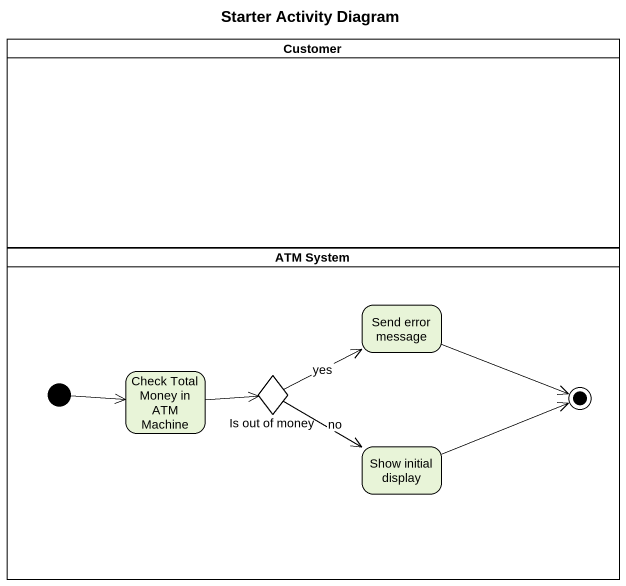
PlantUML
@startuml
title Starter Activity Diagram
hide empty description
state Customer <<partition>>
state "ATM System" as ATM_System <<partition>> {
  state "Send error message" as Send_error_message
  state "Check Total Money in ATM Machine" as Check_Total_Money_in_ATM
  state "Is out of money" as Is_out_of_money <<choice>>
  state "Show initial display" as Show_initial_display
  Send_error_message -right-> [*]
  [*] -right-> Check_Total_Money_in_ATM
  Show_initial_display -right-> [*]
}
Check_Total_Money_in_ATM -right-> Is_out_of_money
Is_out_of_money -right-> Send_error_message : yes
Is_out_of_money -right-> Show_initial_display : no
@enduml
